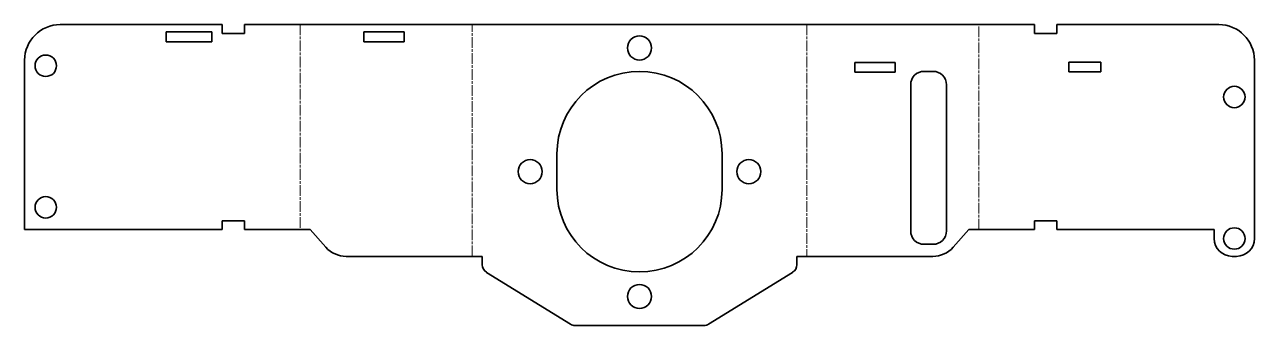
# Model space of a CAD drawing. Header units: millimetres. Extents: x 0 to 276, y 0 to 67.
import ezdxf

# ---------------------------------------------------------------- set-up
doc = ezdxf.new("R2010")
doc.units = ezdxf.units.MM
doc.linetypes.add('Chain', pattern=[13.68, 9.12, -1.14, 2.28, -1.14])
doc.layers.add('SIMUMAK Bend Centerline (ISO)', color=7, linetype='Chain', lineweight=9)
doc.layers.add('SIMUMAK Visible (ISO)', color=7, linetype='Continuous', lineweight=35)

# ---------------------------------------------------------------- blocks, each defined once
blk = doc.blocks.new('CDR-AU-31-PPAL-01_Sheet_2_CDR-AU-31-PPAL-01 (Desplegada)')
at = {"layer": 'SIMUMAK Bend Centerline (ISO)', "ltscale": 0.263158}
for p, q in [((-76.04, 33.75), (-76.04, -12.25)), ((-37.51, -18.25), (-37.51, 33.75)), ((37.51, 33.75), (37.51, -18.25)), ((76.04, -12.25), (76.04, 33.75))]:
    blk.add_line(p, q, dxfattribs=at)
at = {"layer": 'SIMUMAK Visible (ISO)'}
for p, q in [((-129.8, 33.75), (-93.55, 33.75)), ((-93.55, 31.75), (-93.55, 33.75)), ((88.55, 33.75), (-88.55, 33.75)), ((-88.55, 33.75), (-88.55, 31.75)), ((88.55, 31.75), (88.55, 33.75)), ((129.8, 33.75), (93.55, 33.75)), ((93.55, 33.75), (93.55, 31.75)), ((-106.07, 32.1), (-95.87, 32.1)), ((-106.07, 29.9), (-106.07, 32.1)), ((-95.87, 32.1), (-95.87, 29.9)), ((-88.55, 31.75), (-93.55, 31.75)), ((-61.77, 29.9), (-61.77, 32.1)), ((-61.77, 32.1), (-52.77, 32.1)), ((-52.77, 32.1), (-52.77, 29.9)), ((93.55, 31.75), (88.55, 31.75)), ((-95.87, 29.9), (-106.07, 29.9)), ((-52.77, 29.9), (-61.77, 29.9)), ((-137.8, 25.75), (-137.8, -12.25)), ((48.27, 25.25), (57.27, 25.25)), ((48.27, 23.05), (48.27, 25.25)), ((57.27, 25.25), (57.27, 23.05)), ((96.2, 25.35), (103.4, 25.35)), ((96.2, 23.15), (96.2, 25.35)), ((103.4, 25.35), (103.4, 23.15)), ((137.8, -14.25), (137.8, 25.75)), ((57.27, 23.05), (48.27, 23.05)), ((63.77, 23.25), (65.77, 23.25)), ((103.4, 23.15), (96.2, 23.15)), ((60.77, -12.55), (60.77, 20.25)), ((68.77, 20.25), (68.77, -12.55)), ((-18.5, -3.25), (-18.5, 4.75)), ((18.5, 4.75), (18.5, -3.25)), ((-93.55, -10.25), (-88.55, -10.25)), ((-93.55, -12.25), (-93.55, -10.25)), ((-88.55, -10.25), (-88.55, -12.25)), ((88.55, -10.25), (93.55, -10.25)), ((88.55, -12.25), (88.55, -10.25)), ((93.55, -10.25), (93.55, -12.25)), ((-137.8, -12.25), (-93.55, -12.25)), ((-88.55, -12.25), (-73.77, -12.25)), ((-73.77, -12.25), (-70.27, -16.22)), ((70.27, -16.22), (73.77, -12.25)), ((88.55, -12.25), (73.77, -12.25)), ((128.8, -12.25), (93.55, -12.25)), ((128.8, -14.25), (128.8, -12.25)), ((65.77, -15.55), (63.77, -15.55)), ((-65.77, -18.25), (-35.25, -18.25)), ((-35.25, -18.25), (-35.25, -20.13)), ((35.25, -18.25), (65.77, -18.25)), ((35.25, -20.13), (35.25, -18.25)), ((133.8, -18.25), (132.8, -18.25)), ((-34.3, -21.84), (-15.48, -33.45)), ((15.48, -33.45), (34.3, -21.84)), ((-14.43, -33.75), (14.43, -33.75))]:
    blk.add_line(p, q, dxfattribs=at)
for centre, radius in [((0, 28.5), 2.7), ((-133.05, 24.5), 2.4), ((133.3, 17.5), 2.4), ((-24.5, 0.75), 2.7), ((24.5, 0.75), 2.7), ((-133.05, -7.25), 2.4), ((133.3, -14.25), 2.4), ((0, -27.25), 2.7)]:
    blk.add_circle(centre, radius, dxfattribs=at)
at = {"layer": 'SIMUMAK Visible (ISO)', "extrusion": (0, 0, -1)}
for centre, radius, start, end in [((129.8, 25.75), 8, 360, 90), ((-129.8, 25.75), 8, 90, 180), ((0, 4.75), 18.5, 0, 180), ((0, -3.25), 18.5, 180, 0), ((65.77, -12.25), 6, 270, 318.5763), ((-65.77, -12.25), 6, 221.4237, 270), ((-132.8, -14.25), 4, 270, 0), ((-133.8, -14.25), 4, 180, 270), ((33.25, -20.13), 2, 301.6864, 360), ((-33.25, -20.13), 2, 180, 238.3136), ((14.43, -31.75), 2, 270, 301.6864), ((-14.43, -31.75), 2, 238.3136, 270)]:
    blk.add_arc(centre, radius, start, end, dxfattribs=at)
at = {"layer": 'SIMUMAK Visible (ISO)'}
for centre, start, end in [((63.77, 20.25), 90, 180), ((65.77, 20.25), 0, 90), ((63.77, -12.55), 180, 270), ((65.77, -12.55), 270, 360)]:
    blk.add_arc(centre, 3, start, end, dxfattribs=at)

msp = doc.modelspace()

# ---------------------------------------------------------------- block references
msp.add_blockref('CDR-AU-31-PPAL-01_Sheet_2_CDR-AU-31-PPAL-01 (Desplegada)', (137.8, 33.75))

doc.saveas('drawing.dxf')
